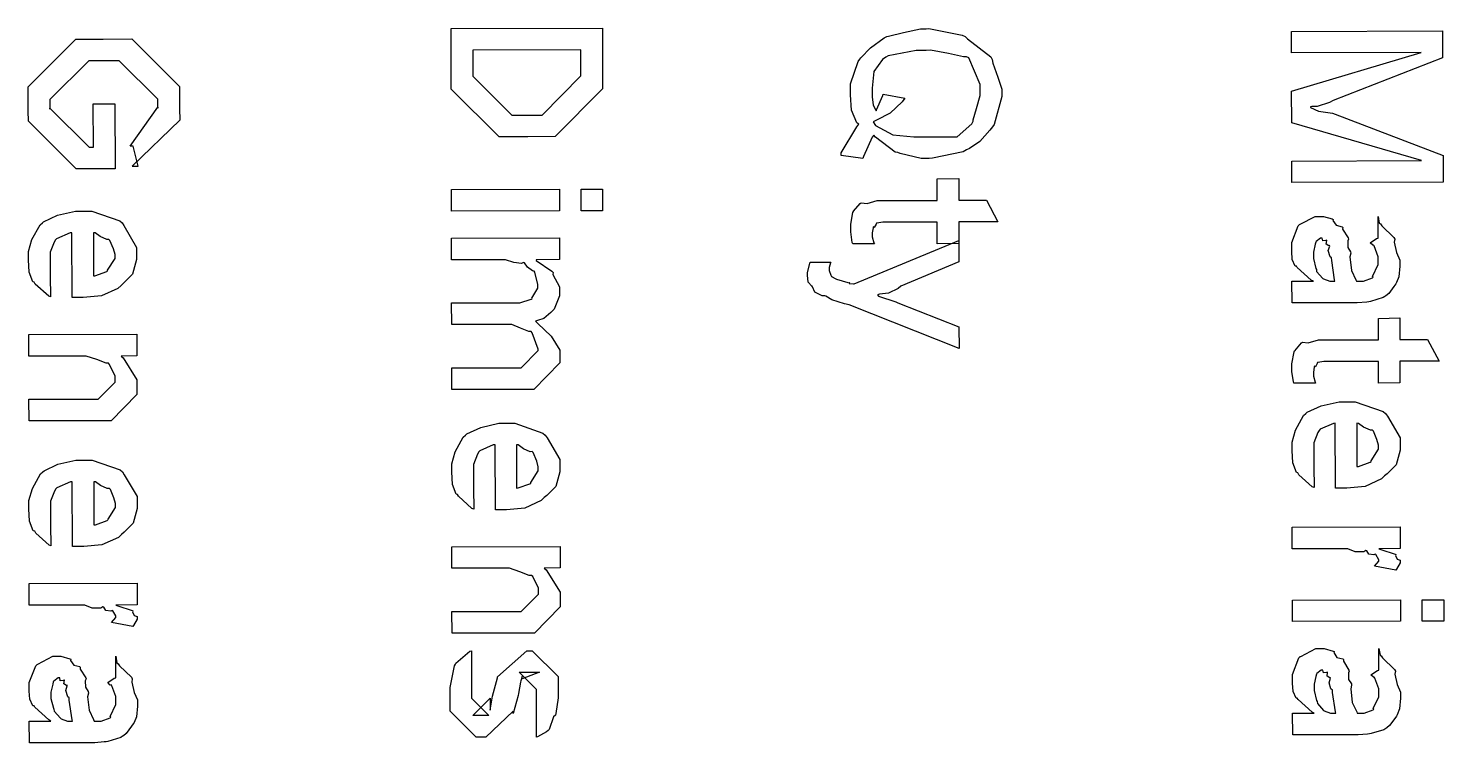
# Model space of a CAD drawing. Extents: x 0.2 to 11.6, y 0.3 to 16.2.
# Drawn here: x 6.455 to 7.364, y 3.777 to 4.236 of the extents above; entities that cross this region are included whole.
import ezdxf

# ---------------------------------------------------------------- set-up
doc = ezdxf.new("R2010")
doc.units = 0
doc.header["$MEASUREMENT"] = 0

msp = doc.modelspace()

# ---------------------------------------------------------------- linework, layer by layer
at = {"color": 0}
for p, q in [((6.50304, 4.22928), (6.52149, 4.22949)), ((6.52149, 4.22949), (6.55208, 4.19889)), ((6.72656, 4.236), (6.82378, 4.23622)), ((6.72657, 4.20562), (6.72656, 4.236)), ((6.72656, 4.236), (6.72656, 4.236)), ((6.82378, 4.23622), (6.82378, 4.20736)), ((6.99599, 4.22368), (7.00478, 4.23008)), ((7.00478, 4.23008), (7.00662, 4.23096)), ((7.00662, 4.23096), (7.00765, 4.23107)), ((7.00765, 4.23107), (7.01719, 4.23361)), ((7.01719, 4.23361), (7.0281, 4.23594)), ((7.0281, 4.23594), (7.03179, 4.23594)), ((7.03179, 4.23594), (7.03353, 4.236)), ((7.03353, 4.236), (7.05507, 4.23182)), ((7.05507, 4.23182), (7.05697, 4.23096)), ((7.05697, 4.23096), (7.05849, 4.22939)), ((7.26654, 4.23426), (7.36376, 4.23449)), ((7.26654, 4.22038), (7.26654, 4.23426)), ((7.26654, 4.23426), (7.26654, 4.23426)), ((7.36376, 4.23449), (7.36376, 4.21733)), ((6.45486, 4.19868), (6.48546, 4.22928)), ((6.48546, 4.22928), (6.50304, 4.22928)), ((6.80989, 4.22233), (6.74044, 4.22211)), ((6.74044, 4.22211), (6.74046, 4.20628)), ((6.74044, 4.22211), (6.74044, 4.22211)), ((6.80989, 4.20671), (6.80989, 4.22233)), ((6.98981, 4.21729), (6.99599, 4.22368)), ((7.02533, 4.22206), (7.00749, 4.21847)), ((7.03179, 4.22206), (7.02533, 4.22206)), ((7.03467, 4.22211), (7.03179, 4.22206)), ((7.04628, 4.21994), (7.03467, 4.22211)), ((7.05849, 4.22939), (7.07335, 4.21783)), ((7.26654, 4.19586), (7.34987, 4.2206)), ((7.34987, 4.2206), (7.26654, 4.22038)), ((6.49371, 4.21539), (6.46875, 4.19043)), ((6.50347, 4.21539), (6.49371, 4.21539)), ((6.51324, 4.21539), (6.50347, 4.21539)), ((6.53819, 4.19065), (6.51324, 4.21539)), ((6.98318, 4.20063), (6.98822, 4.2149)), ((6.98822, 4.2149), (6.98926, 4.21642)), ((6.98926, 4.21642), (6.98981, 4.21729)), ((7.00375, 4.21619), (6.99815, 4.2085)), ((7.00597, 4.21772), (7.00375, 4.21619)), ((7.00749, 4.21847), (7.00597, 4.21772)), ((7.05593, 4.21789), (7.04628, 4.21994)), ((7.05783, 4.21793), (7.05593, 4.21789)), ((7.05925, 4.21718), (7.05783, 4.21793)), ((7.06651, 4.20019), (7.05925, 4.21718)), ((7.07335, 4.21783), (7.07433, 4.21619)), ((7.07433, 4.21619), (7.07465, 4.21392)), ((7.07465, 4.21392), (7.07785, 4.20492)), ((7.36376, 4.21733), (7.29346, 4.18978)), ((6.72657, 4.19715), (6.72657, 4.20562)), ((6.74046, 4.20628), (6.74046, 4.2054)), ((6.74046, 4.2054), (6.76563, 4.18044)), ((6.78515, 4.18044), (6.80989, 4.20562)), ((6.80989, 4.20562), (6.80989, 4.20671)), ((6.82378, 4.20736), (6.82379, 4.19738)), ((6.99815, 4.2085), (6.99707, 4.19769)), ((7.07785, 4.20492), (7.0804, 4.1971)), ((6.45486, 4.18326), (6.45486, 4.19868)), ((6.55208, 4.19889), (6.55208, 4.18457)), ((6.75738, 4.16656), (6.72657, 4.19715)), ((6.82379, 4.19738), (6.7934, 4.16678)), ((6.98318, 4.19536), (6.98318, 4.20063)), ((6.98318, 4.19353), (6.98318, 4.19536)), ((6.98394, 4.18354), (6.98318, 4.19353)), ((6.99707, 4.19769), (6.99707, 4.19407)), ((6.99707, 4.19407), (6.99707, 4.19228)), ((7.00396, 4.19293), (7.00424, 4.19385)), ((7.00424, 4.19385), (7.01812, 4.19125)), ((7.06651, 4.19428), (7.06651, 4.20019)), ((7.06651, 4.19299), (7.06651, 4.19428)), ((7.0804, 4.1971), (7.0804, 4.1945)), ((7.0804, 4.1945), (7.0804, 4.19249)), ((7.26676, 4.17546), (7.26654, 4.19586)), ((6.46875, 4.19043), (6.46875, 4.18435)), ((6.46875, 4.18435), (6.46875, 4.18479)), ((6.46875, 4.18479), (6.49392, 4.15983)), ((6.49653, 4.18761), (6.51042, 4.18761)), ((6.49675, 4.15983), (6.49653, 4.18761)), ((6.49653, 4.18761), (6.49653, 4.18761)), ((6.51042, 4.18761), (6.51064, 4.14594)), ((6.5204, 4.16049), (6.53819, 4.18544)), ((6.53819, 4.18479), (6.53819, 4.19065)), ((6.53819, 4.18544), (6.53819, 4.18479)), ((6.55208, 4.18457), (6.55231, 4.17719)), ((6.99707, 4.19228), (6.99772, 4.18685)), ((6.99772, 4.18685), (6.99924, 4.18408)), ((6.99924, 4.18408), (6.99968, 4.18321)), ((6.99994, 4.18381), (7.00396, 4.19293)), ((7.01639, 4.18886), (7.00874, 4.18158)), ((7.01812, 4.19125), (7.01639, 4.18886)), ((7.01812, 4.19125), (7.01812, 4.19125)), ((7.06196, 4.17731), (7.06429, 4.18463)), ((7.06429, 4.18463), (7.06651, 4.19299)), ((7.0804, 4.19249), (7.07551, 4.17443)), ((7.27892, 4.18565), (7.27881, 4.18522)), ((7.27881, 4.18522), (7.28401, 4.18294)), ((7.27968, 4.18587), (7.27892, 4.18565)), ((7.28315, 4.18599), (7.27968, 4.18587)), ((7.29101, 4.18858), (7.28315, 4.18599)), ((7.29346, 4.18978), (7.29101, 4.18858)), ((6.45508, 4.17654), (6.45486, 4.18326)), ((6.48568, 4.14594), (6.45508, 4.17654)), ((6.55231, 4.17719), (6.52169, 4.14768)), ((6.76563, 4.18044), (6.77604, 4.18044)), ((6.77604, 4.18044), (6.78515, 4.18044)), ((6.98725, 4.17546), (6.98394, 4.18354)), ((6.98861, 4.17453), (6.98725, 4.17546)), ((7, 4.17708), (6.99772, 4.17606)), ((6.99772, 4.17606), (6.99935, 4.17367)), ((6.99968, 4.18321), (6.99994, 4.18381)), ((7.00874, 4.18158), (7, 4.17708)), ((7.06114, 4.17486), (7.06196, 4.17649)), ((7.06196, 4.17649), (7.06196, 4.17731)), ((7.3501, 4.15115), (7.26676, 4.17546)), ((7.28401, 4.18294), (7.29303, 4.18164)), ((7.29303, 4.18164), (7.29476, 4.1811)), ((7.29476, 4.1811), (7.36399, 4.1544)), ((6.77582, 4.16656), (6.75738, 4.16656)), ((6.7934, 4.16678), (6.77582, 4.16656)), ((6.97721, 4.15608), (6.98731, 4.1729)), ((6.98731, 4.1729), (6.98861, 4.17453)), ((6.99724, 4.16618), (6.99154, 4.15381)), ((6.99815, 4.16758), (6.99724, 4.16618)), ((6.99924, 4.16635), (6.99815, 4.16758)), ((6.99815, 4.16758), (6.99815, 4.16758)), ((7.01183, 4.15663), (6.99924, 4.16635)), ((6.99935, 4.17367), (7.01036, 4.16769)), ((7.01036, 4.16769), (7.02382, 4.1665)), ((7.02382, 4.1665), (7.02832, 4.1665)), ((7.02832, 4.1665), (7.03336, 4.1665)), ((7.03336, 4.1665), (7.04471, 4.1665)), ((7.04471, 4.1665), (7.0485, 4.1665)), ((7.0485, 4.1665), (7.05186, 4.1665)), ((7.05186, 4.1665), (7.06114, 4.17486)), ((7.07286, 4.17068), (7.0664, 4.16347)), ((7.07454, 4.17279), (7.07286, 4.17068)), ((7.07551, 4.17443), (7.07454, 4.17279)), ((6.49392, 4.15983), (6.49675, 4.15983)), ((6.52214, 4.16049), (6.5204, 4.16049)), ((6.52539, 4.14768), (6.52214, 4.16049)), ((7.05561, 4.15674), (7.03597, 4.15267)), ((7.05783, 4.15804), (7.05561, 4.15674)), ((7.05963, 4.1589), (7.05783, 4.15804)), ((7.0664, 4.16347), (7.05963, 4.1589)), ((6.52169, 4.14768), (6.52539, 4.14768)), ((6.97732, 4.15457), (6.97721, 4.15608)), ((6.99121, 4.15261), (6.97732, 4.15457)), ((6.99154, 4.15381), (6.99121, 4.15261)), ((7.01357, 4.15631), (7.01183, 4.15663)), ((7.01508, 4.15571), (7.01357, 4.15631)), ((7.02869, 4.15261), (7.01508, 4.15571)), ((7.03375, 4.15261), (7.02869, 4.15261)), ((7.03597, 4.15267), (7.03375, 4.15261)), ((7.26676, 4.15093), (7.3501, 4.15115)), ((7.26676, 4.13704), (7.26676, 4.15093)), ((7.36399, 4.1544), (7.36399, 4.13726)), ((6.51064, 4.14594), (6.48568, 4.14594)), ((7.0389, 4.13938), (7.05279, 4.1396)), ((7.0389, 4.12549), (7.0389, 4.13938)), ((7.05279, 4.1396), (7.05279, 4.12571)), ((6.72672, 4.13254), (6.79617, 4.13275)), ((6.72672, 4.11865), (6.72672, 4.13254)), ((6.72672, 4.13254), (6.72672, 4.13254)), ((6.79617, 4.13275), (6.79617, 4.11887)), ((6.81006, 4.13276), (6.82394, 4.13276)), ((6.81006, 4.11887), (6.81006, 4.13276)), ((6.81006, 4.13276), (6.81006, 4.13276)), ((6.82394, 4.13276), (6.82394, 4.11887)), ((7.36399, 4.13726), (7.26676, 4.13704)), ((6.98524, 4.1186), (6.98953, 4.12369)), ((6.98953, 4.12369), (6.99007, 4.12397)), ((6.99007, 4.12397), (6.99007, 4.12397)), ((6.99007, 4.12397), (6.99387, 4.12358)), ((6.99387, 4.12358), (7.00043, 4.12549)), ((7.00043, 4.12549), (7.00265, 4.12549)), ((7.00265, 4.12549), (7.0389, 4.12549)), ((7.05279, 4.12571), (7.07058, 4.12571)), ((7.07058, 4.12571), (7.07796, 4.11182)), ((6.46392, 4.11117), (6.46468, 4.11193)), ((6.46468, 4.11193), (6.47364, 4.1161)), ((6.47364, 4.1161), (6.48519, 4.11876)), ((6.48519, 4.11876), (6.4891, 4.11876)), ((6.4891, 4.11876), (6.49561, 4.11876)), ((6.49561, 4.11876), (6.51361, 4.11247)), ((6.51361, 4.11247), (6.51514, 4.11117)), ((6.79617, 4.11887), (6.72672, 4.11865)), ((6.82394, 4.11887), (6.81006, 4.11887)), ((6.98335, 4.11025), (6.98475, 4.11789)), ((6.98475, 4.11789), (6.98508, 4.11854)), ((6.98508, 4.11854), (6.98524, 4.1186)), ((7.0039, 4.1116), (7.00006, 4.11106)), ((7.00526, 4.1116), (7.0039, 4.1116)), ((7.0389, 4.1116), (7.00526, 4.1116)), ((7.0389, 4.09771), (7.0389, 4.1116)), ((7.07796, 4.11182), (7.05279, 4.11182)), ((7.05279, 4.11182), (7.05279, 4.09793)), ((7.27219, 4.11025), (7.28179, 4.11529)), ((7.28179, 4.11529), (7.28499, 4.11529)), ((7.28499, 4.11529), (7.28711, 4.11529)), ((7.28711, 4.11529), (7.29281, 4.11367)), ((7.29281, 4.11367), (7.29346, 4.11333)), ((7.29346, 4.11333), (7.29324, 4.11263)), ((7.29324, 4.11263), (7.29531, 4.1096)), ((7.32232, 4.11529), (7.32226, 4.11529)), ((7.32226, 4.11529), (7.32303, 4.111)), ((7.32232, 4.1014), (7.32232, 4.11529)), ((6.45719, 4.10042), (6.4624, 4.10986)), ((6.4624, 4.10986), (6.46392, 4.11117)), ((6.48167, 4.10482), (6.47299, 4.10101)), ((6.48281, 4.10487), (6.48167, 4.10482)), ((6.48301, 4.06321), (6.48281, 4.10487)), ((6.49669, 4.10487), (6.49669, 4.0771)), ((6.49772, 4.10482), (6.49669, 4.10487)), ((6.49669, 4.10487), (6.49669, 4.10487)), ((6.50103, 4.10243), (6.49772, 4.10482)), ((6.50532, 4.10043), (6.50103, 4.10243)), ((6.51514, 4.11117), (6.51628, 4.10938)), ((6.51628, 4.10938), (6.52447, 4.09543)), ((6.98335, 4.10747), (6.98335, 4.11025)), ((6.98335, 4.10531), (6.98335, 4.10747)), ((6.98432, 4.09864), (6.98335, 4.10531)), ((6.99772, 4.1079), (6.99724, 4.10482)), ((6.99724, 4.10482), (6.99724, 4.10379)), ((6.99724, 4.10379), (6.99724, 4.10226)), ((6.99724, 4.10226), (6.99832, 4.09836)), ((6.99789, 4.10856), (6.99772, 4.1079)), ((6.99843, 4.10829), (6.99789, 4.10856)), ((6.99789, 4.10856), (6.99789, 4.10856)), ((6.99962, 4.11029), (6.99843, 4.10829)), ((6.99983, 4.11094), (6.99962, 4.11029)), ((7.00006, 4.11106), (6.99983, 4.11094)), ((7.26676, 4.09853), (7.27089, 4.10921)), ((7.27089, 4.10921), (7.27175, 4.11008)), ((7.27175, 4.11008), (7.27219, 4.11025)), ((7.29531, 4.1096), (7.29915, 4.10867)), ((7.29915, 4.10867), (7.29953, 4.10813)), ((7.29953, 4.10813), (7.29947, 4.10704)), ((7.29947, 4.10704), (7.303, 4.10146)), ((7.32303, 4.111), (7.32383, 4.11051)), ((7.32383, 4.11051), (7.32471, 4.10921)), ((7.32471, 4.10921), (7.33242, 4.10183)), ((6.45503, 4.09272), (6.45719, 4.10042)), ((6.47151, 4.09885), (6.46892, 4.09233)), ((6.47239, 4.10032), (6.47151, 4.09885)), ((6.47299, 4.10101), (6.47239, 4.10032)), ((6.50667, 4.10053), (6.50532, 4.10043)), ((6.50732, 4.09988), (6.50667, 4.10053)), ((6.5096, 4.09446), (6.50732, 4.09988)), ((6.51058, 4.09076), (6.5096, 4.09446)), ((6.52447, 4.09543), (6.52447, 4.09076)), ((6.72678, 4.1014), (6.79622, 4.10161)), ((6.72678, 4.08751), (6.72678, 4.1014)), ((6.72678, 4.1014), (6.72678, 4.1014)), ((6.79622, 4.10161), (6.79622, 4.08772)), ((6.98465, 4.09771), (6.98432, 4.09864)), ((6.99854, 4.09771), (6.98465, 4.09771)), ((6.98557, 4.07194), (7.05285, 4.09993)), ((6.99832, 4.09836), (6.99854, 4.09771)), ((6.99854, 4.09771), (6.99854, 4.09771)), ((7.05279, 4.09793), (7.0389, 4.09771)), ((7.05285, 4.09993), (7.05285, 4.08604)), ((7.26676, 4.09467), (7.26676, 4.09853)), ((7.26676, 4.09293), (7.26676, 4.09467)), ((7.28179, 4.09739), (7.28065, 4.09229)), ((7.28217, 4.09879), (7.28179, 4.09739)), ((7.28244, 4.09924), (7.28217, 4.09879)), ((7.28526, 4.1014), (7.28244, 4.09924)), ((7.28629, 4.1014), (7.28526, 4.1014)), ((7.28635, 4.1014), (7.28629, 4.1014)), ((7.28668, 4.09956), (7.28635, 4.1014)), ((7.28868, 4.09978), (7.28668, 4.09956)), ((7.28911, 4.1001), (7.28868, 4.09978)), ((7.28896, 4.0975), (7.28933, 4.09988)), ((7.29069, 4.09651), (7.28896, 4.0975)), ((7.28933, 4.09988), (7.28911, 4.1001)), ((7.29025, 4.09332), (7.29118, 4.09625)), ((7.29144, 4.08931), (7.29025, 4.09332)), ((7.29107, 4.09663), (7.29069, 4.09651)), ((7.29118, 4.09625), (7.29107, 4.09663)), ((7.30322, 4.10075), (7.30274, 4.09956)), ((7.30274, 4.09956), (7.30279, 4.09532)), ((7.30279, 4.09532), (7.30458, 4.09261)), ((7.303, 4.10146), (7.30322, 4.10075)), ((7.31711, 4.09836), (7.32129, 4.10118)), ((7.31879, 4.09679), (7.31711, 4.09836)), ((7.31928, 4.09685), (7.31879, 4.09679)), ((7.31976, 4.09631), (7.31928, 4.09685)), ((7.32232, 4.08936), (7.31976, 4.09631)), ((7.32129, 4.10118), (7.32232, 4.1014)), ((7.33242, 4.10183), (7.33296, 4.10075)), ((7.33296, 4.10075), (7.33262, 4.09869)), ((7.33262, 4.09869), (7.33404, 4.09207)), ((6.45503, 4.09011), (6.45503, 4.09272)), ((6.45503, 4.08746), (6.45503, 4.09011)), ((6.45546, 4.07943), (6.45503, 4.08746)), ((6.46892, 4.09233), (6.46892, 4.09011)), ((6.46892, 4.09011), (6.46892, 4.08817)), ((6.46892, 4.08817), (6.46892, 4.08376)), ((6.50581, 4.08074), (6.51058, 4.08826)), ((6.51058, 4.08826), (6.51058, 4.09076)), ((6.51058, 4.09076), (6.51058, 4.09076)), ((6.52447, 4.08762), (6.52192, 4.07818)), ((6.52447, 4.09076), (6.52447, 4.08762)), ((6.75976, 4.08751), (6.72678, 4.08751)), ((6.7615, 4.08751), (6.75976, 4.08751)), ((6.76682, 4.08561), (6.7615, 4.08751)), ((6.77186, 4.08507), (6.76682, 4.08561)), ((6.773, 4.08578), (6.77186, 4.08507)), ((6.77376, 4.0855), (6.773, 4.08578)), ((6.77556, 4.08274), (6.77376, 4.0855)), ((6.79622, 4.08772), (6.78125, 4.08751)), ((6.78125, 4.08751), (6.78131, 4.08697)), ((6.78131, 4.08697), (6.79139, 4.08014)), ((6.95562, 4.0791), (6.95703, 4.08524)), ((6.95703, 4.08524), (6.95736, 4.08583)), ((6.95736, 4.08583), (6.9706, 4.08583)), ((6.95736, 4.08583), (6.95736, 4.08583)), ((6.97032, 4.08544), (6.96951, 4.08251)), ((6.9706, 4.08583), (6.97032, 4.08544)), ((7.05285, 4.08604), (7.01551, 4.07042)), ((7.26714, 4.08762), (7.26676, 4.09293)), ((7.26904, 4.08344), (7.26714, 4.08762)), ((7.28065, 4.09229), (7.28065, 4.09056)), ((7.28065, 4.09056), (7.28065, 4.08822)), ((7.28065, 4.08822), (7.28228, 4.08192)), ((7.29238, 4.0886), (7.29144, 4.08931)), ((7.29249, 4.08697), (7.29238, 4.0886)), ((7.29432, 4.07449), (7.29249, 4.08697)), ((7.30474, 4.09164), (7.30414, 4.08931)), ((7.30414, 4.08931), (7.30512, 4.08057)), ((7.30458, 4.09261), (7.30474, 4.09164)), ((7.31868, 4.07667), (7.32232, 4.08431)), ((7.32232, 4.08686), (7.32232, 4.08936)), ((7.32232, 4.08431), (7.32232, 4.08686)), ((7.33404, 4.09207), (7.33621, 4.08718)), ((7.33621, 4.08718), (7.33621, 4.08556)), ((7.33621, 4.08556), (7.33621, 4.08328)), ((6.45779, 4.07329), (6.45546, 4.07943)), ((6.46892, 4.08376), (6.46892, 4.08231)), ((6.46892, 4.08231), (6.46892, 4.081)), ((6.46892, 4.081), (6.46892, 4.07807)), ((6.46892, 4.07807), (6.46892, 4.0771)), ((6.46892, 4.0771), (6.46913, 4.06364)), ((6.46892, 4.0771), (6.46892, 4.0771)), ((6.49669, 4.0771), (6.49767, 4.07721)), ((6.49767, 4.07721), (6.50526, 4.07992)), ((6.50526, 4.07992), (6.50581, 4.08035)), ((6.50581, 4.08035), (6.50581, 4.08074)), ((6.52192, 4.07818), (6.51611, 4.07232)), ((6.77881, 4.08024), (6.77556, 4.08274)), ((6.77994, 4.08014), (6.77881, 4.08024)), ((6.78033, 4.07949), (6.77994, 4.08014)), ((6.78233, 4.07146), (6.78033, 4.07949)), ((6.79139, 4.08014), (6.7921, 4.07926)), ((6.7921, 4.07926), (6.79194, 4.07796)), ((6.79194, 4.07796), (6.79622, 4.06999)), ((6.95562, 4.07758), (6.95562, 4.0791)), ((6.95562, 4.0791), (6.95562, 4.0791)), ((6.95594, 4.07297), (6.95562, 4.07758)), ((6.96951, 4.08251), (6.96951, 4.08149)), ((6.96951, 4.08149), (6.96951, 4.08046)), ((6.96951, 4.08046), (6.9706, 4.07764)), ((6.9706, 4.07764), (6.97081, 4.07736)), ((6.97081, 4.07736), (6.97092, 4.07667)), ((6.97092, 4.07667), (6.9739, 4.07514)), ((6.9739, 4.07514), (6.97428, 4.07497)), ((6.97428, 4.07497), (6.97428, 4.07497)), ((6.97428, 4.07497), (6.98161, 4.07292)), ((7.26981, 4.08339), (7.26904, 4.08344)), ((7.27035, 4.08251), (7.26981, 4.08339)), ((7.27935, 4.07439), (7.27035, 4.08251)), ((7.28228, 4.08192), (7.28261, 4.08122)), ((7.28261, 4.08122), (7.28276, 4.07992)), ((7.28276, 4.07992), (7.28672, 4.07547)), ((7.28672, 4.07547), (7.28717, 4.07514)), ((7.28717, 4.07514), (7.28717, 4.07514)), ((7.28717, 4.07514), (7.29124, 4.07362)), ((7.30512, 4.08057), (7.30806, 4.0746)), ((7.31287, 4.07362), (7.31862, 4.07579)), ((7.31862, 4.07579), (7.31907, 4.07622)), ((7.31907, 4.07622), (7.31868, 4.07667)), ((7.33556, 4.07644), (7.33404, 4.07275)), ((7.33621, 4.08328), (7.33556, 4.07644)), ((6.45871, 4.07297), (6.45779, 4.07329)), ((6.45936, 4.07183), (6.45871, 4.07297)), ((6.46799, 4.06401), (6.45936, 4.07183)), ((6.51247, 4.06907), (6.5019, 4.06418)), ((6.51449, 4.07101), (6.51247, 4.06907)), ((6.51611, 4.07232), (6.51449, 4.07101)), ((6.77838, 4.06278), (6.78233, 4.06928)), ((6.78233, 4.06928), (6.78233, 4.07146)), ((6.78233, 4.07146), (6.78233, 4.07146)), ((6.79622, 4.06999), (6.79622, 4.06733)), ((6.79622, 4.06733), (6.79622, 4.06424)), ((6.95828, 4.07053), (6.95594, 4.07297)), ((6.95844, 4.07064), (6.95828, 4.07053)), ((6.95888, 4.0701), (6.95844, 4.07064)), ((6.96039, 4.06657), (6.95888, 4.0701)), ((6.96511, 4.06435), (6.96039, 4.06657)), ((6.98161, 4.07292), (6.98275, 4.0726)), ((6.98264, 4.0726), (6.98232, 4.07226)), ((6.98232, 4.07226), (6.98525, 4.07206)), ((6.98275, 4.0726), (6.98264, 4.0726)), ((6.98525, 4.07206), (6.98557, 4.07194)), ((7.0076, 4.06603), (7.00185, 4.06543)), ((7.01394, 4.0689), (7.0076, 4.06603)), ((7.01551, 4.07042), (7.01394, 4.0689)), ((7.26699, 4.05974), (7.26676, 4.07362)), ((7.26676, 4.07362), (7.27024, 4.07362)), ((7.27024, 4.07362), (7.27806, 4.07362)), ((7.27806, 4.07362), (7.28065, 4.07362)), ((7.28065, 4.07362), (7.27935, 4.07439)), ((7.28065, 4.07362), (7.28065, 4.07362)), ((7.29124, 4.07362), (7.29258, 4.07362)), ((7.29258, 4.07362), (7.29454, 4.07362)), ((7.29454, 4.07362), (7.29432, 4.07449)), ((7.29454, 4.07362), (7.29454, 4.07362)), ((7.30806, 4.0746), (7.30843, 4.07362)), ((7.30843, 4.07362), (7.30903, 4.07362)), ((7.30903, 4.07362), (7.31033, 4.07362)), ((7.31033, 4.07362), (7.31082, 4.07362)), ((7.31082, 4.07362), (7.31287, 4.07362)), ((7.33247, 4.07036), (7.3291, 4.06569)), ((7.33361, 4.07189), (7.33247, 4.07036)), ((7.33404, 4.07275), (7.33361, 4.07189)), ((6.46913, 4.06364), (6.46799, 4.06401)), ((6.48361, 4.06321), (6.48301, 4.06321)), ((6.48546, 4.06321), (6.48361, 4.06321)), ((6.48628, 4.06321), (6.48546, 4.06321)), ((6.49018, 4.06321), (6.48628, 4.06321)), ((6.5019, 4.06418), (6.49018, 4.06321)), ((6.727, 4.04585), (6.72678, 4.05974)), ((6.72678, 4.05974), (6.76801, 4.05974)), ((6.76801, 4.05974), (6.77067, 4.05974)), ((6.77067, 4.05974), (6.77806, 4.06212)), ((6.77806, 4.06212), (6.77864, 4.06256)), ((6.77864, 4.06256), (6.77838, 4.06278)), ((6.79622, 4.06424), (6.79275, 4.05578)), ((6.96669, 4.06435), (6.96511, 4.06435)), ((6.96739, 4.06401), (6.96669, 4.06435)), ((6.97114, 4.06179), (6.96739, 4.06401)), ((6.97943, 4.05908), (6.97114, 4.06179)), ((6.98232, 4.05849), (6.97943, 4.05908)), ((7.05306, 4.03049), (6.98232, 4.05849)), ((7.00185, 4.06543), (7.00054, 4.065)), ((7.00054, 4.065), (7.00114, 4.06413)), ((7.00114, 4.06413), (7.01226, 4.06033)), ((7.01226, 4.06033), (7.01357, 4.05979)), ((7.01357, 4.05979), (7.05285, 4.04438)), ((7.2691, 4.05974), (7.26699, 4.05974)), ((7.27544, 4.05974), (7.2691, 4.05974)), ((7.27826, 4.05974), (7.27544, 4.05974)), ((7.28151, 4.05974), (7.27826, 4.05974)), ((7.29144, 4.05974), (7.28151, 4.05974)), ((7.29585, 4.05974), (7.29144, 4.05974)), ((7.30692, 4.05974), (7.29585, 4.05974)), ((7.30892, 4.05974), (7.30692, 4.05974)), ((7.31494, 4.06022), (7.30892, 4.05974)), ((7.31624, 4.06039), (7.31494, 4.06022)), ((7.31728, 4.06054), (7.31624, 4.06039)), ((7.32557, 4.0631), (7.31728, 4.06054)), ((7.32667, 4.06386), (7.32557, 4.0631)), ((7.32731, 4.06424), (7.32667, 4.06386)), ((7.3291, 4.06569), (7.32731, 4.06424)), ((6.78201, 4.04833), (6.78082, 4.04801)), ((6.78082, 4.04801), (6.78239, 4.0465)), ((6.78608, 4.04964), (6.78201, 4.04833)), ((6.79075, 4.0535), (6.78608, 4.04964)), ((6.7921, 4.05496), (6.79075, 4.0535)), ((6.79275, 4.05578), (6.7921, 4.05496)), ((7.32243, 4.04981), (7.33632, 4.05003)), ((7.32243, 4.03592), (7.32243, 4.04981)), ((7.33632, 4.05003), (7.33632, 4.03614)), ((6.45518, 4.03944), (6.52463, 4.03965)), ((6.45518, 4.02556), (6.45518, 4.03944)), ((6.45518, 4.03944), (6.45518, 4.03944)), ((6.52463, 4.03965), (6.52463, 4.02576)), ((6.76389, 4.04585), (6.727, 4.04585)), ((6.76568, 4.04585), (6.76389, 4.04585)), ((6.77111, 4.04357), (6.76568, 4.04585)), ((6.77647, 4.04129), (6.77111, 4.04357)), ((6.778, 4.04129), (6.77647, 4.04129)), ((6.77875, 4.04053), (6.778, 4.04129)), ((6.7825, 4.03), (6.77875, 4.04053)), ((6.78239, 4.0465), (6.79096, 4.03825)), ((7.05285, 4.04438), (7.05306, 4.03049)), ((6.78256, 4.02979), (6.7825, 4.03)), ((6.78256, 4.02914), (6.78256, 4.02979)), ((6.79096, 4.03825), (6.79644, 4.02929)), ((7.26878, 4.02903), (7.27306, 4.03413)), ((7.27306, 4.03413), (7.2736, 4.0344)), ((7.2736, 4.0344), (7.2736, 4.0344)), ((7.2736, 4.0344), (7.2774, 4.03401)), ((7.2774, 4.03401), (7.28396, 4.03592)), ((7.28396, 4.03592), (7.28619, 4.03592)), ((7.28619, 4.03592), (7.32243, 4.03592)), ((7.33632, 4.03614), (7.35411, 4.03614)), ((7.35411, 4.03614), (7.36149, 4.02225)), ((6.4899, 4.02556), (6.45518, 4.02556)), ((6.49214, 4.02556), (6.4899, 4.02556)), ((6.49886, 4.02328), (6.49214, 4.02556)), ((6.50489, 4.021), (6.49886, 4.02328)), ((6.5064, 4.021), (6.50489, 4.021)), ((6.50711, 4.02024), (6.5064, 4.021)), ((6.52463, 4.02576), (6.51443, 4.02556)), ((6.51443, 4.02556), (6.51579, 4.02447)), ((6.51579, 4.02447), (6.52463, 4.01031)), ((6.77149, 4.01807), (6.78256, 4.02914)), ((6.79644, 4.02111), (6.77974, 4.00418)), ((6.79644, 4.02929), (6.79644, 4.02632)), ((6.79644, 4.02632), (6.79644, 4.02111)), ((7.26688, 4.02067), (7.26828, 4.02832)), ((7.26688, 4.0179), (7.26688, 4.02067)), ((7.26828, 4.02832), (7.26861, 4.02897)), ((7.26861, 4.02897), (7.26878, 4.02903)), ((7.28315, 4.02072), (7.28196, 4.01872)), ((7.28336, 4.02138), (7.28315, 4.02072)), ((7.28358, 4.02149), (7.28336, 4.02138)), ((7.28743, 4.02203), (7.28358, 4.02149)), ((7.28879, 4.02203), (7.28743, 4.02203)), ((7.32243, 4.02203), (7.28879, 4.02203)), ((7.32243, 4.00814), (7.32243, 4.02203)), ((7.36149, 4.02225), (7.33632, 4.02225)), ((7.33632, 4.02225), (7.33632, 4.00836)), ((6.51074, 4.01269), (6.50711, 4.02024)), ((6.51074, 4.00993), (6.51074, 4.01269)), ((6.727, 4.00418), (6.727, 4.01807)), ((6.727, 4.01807), (6.76693, 4.01807)), ((6.76693, 4.01807), (6.77149, 4.01807)), ((7.26688, 4.01574), (7.26688, 4.0179)), ((7.26785, 4.00906), (7.26688, 4.01574)), ((7.28125, 4.01833), (7.28076, 4.01525)), ((7.28076, 4.01525), (7.28076, 4.01421)), ((7.28076, 4.01421), (7.28076, 4.01269)), ((7.28076, 4.01269), (7.28185, 4.00879)), ((7.28142, 4.01899), (7.28125, 4.01833)), ((7.28196, 4.01872), (7.28142, 4.01899)), ((7.28142, 4.01899), (7.28142, 4.01899)), ((6.49968, 3.99778), (6.51074, 4.00885)), ((6.51074, 4.00885), (6.51074, 4.00993)), ((6.52463, 4.01031), (6.52463, 4.00558)), ((6.52463, 4.00558), (6.52463, 4.00082)), ((6.77365, 4.00418), (6.727, 4.00418)), ((6.77974, 4.00418), (6.77365, 4.00418)), ((7.26818, 4.00814), (7.26785, 4.00906)), ((7.28207, 4.00814), (7.26818, 4.00814)), ((7.28185, 4.00879), (7.28207, 4.00814)), ((7.28207, 4.00814), (7.28207, 4.00814)), ((7.33632, 4.00836), (7.32243, 4.00814)), ((6.4554, 3.98389), (6.45518, 3.99778)), ((6.45518, 3.99778), (6.49382, 3.99778)), ((6.49382, 3.99778), (6.49968, 3.99778)), ((6.52463, 4.00082), (6.50814, 3.98389)), ((7.27664, 3.98942), (7.2856, 3.9936)), ((7.2856, 3.9936), (7.29715, 3.99625)), ((7.29715, 3.99625), (7.30106, 3.99625)), ((7.30106, 3.99625), (7.30757, 3.99625)), ((7.30757, 3.99625), (7.32557, 3.98996)), ((6.49707, 3.98389), (6.4554, 3.98389)), ((6.50814, 3.98389), (6.49707, 3.98389)), ((7.26915, 3.97792), (7.27436, 3.98736)), ((7.27436, 3.98736), (7.27587, 3.98867)), ((7.27587, 3.98867), (7.27664, 3.98942)), ((7.32557, 3.98996), (7.3271, 3.98867)), ((7.3271, 3.98867), (7.32824, 3.98687)), ((7.32824, 3.98687), (7.33643, 3.97293)), ((6.73438, 3.97347), (6.73589, 3.97478)), ((6.73589, 3.97478), (6.73665, 3.97553)), ((6.73665, 3.97553), (6.74561, 3.97971)), ((6.74561, 3.97971), (6.75717, 3.98236)), ((6.75717, 3.98236), (6.76107, 3.98236)), ((6.76107, 3.98236), (6.76758, 3.98236)), ((6.76758, 3.98236), (6.78558, 3.97607)), ((6.78558, 3.97607), (6.78711, 3.97478)), ((6.78711, 3.97478), (6.78825, 3.97299)), ((7.26699, 3.97021), (7.26915, 3.97792)), ((7.28347, 3.97635), (7.28088, 3.96983)), ((7.28435, 3.97781), (7.28347, 3.97635)), ((7.28494, 3.97851), (7.28435, 3.97781)), ((7.29362, 3.98232), (7.28494, 3.97851)), ((7.29476, 3.98236), (7.29362, 3.98232)), ((7.29497, 3.94069), (7.29476, 3.98236)), ((7.30865, 3.98236), (7.30865, 3.95458)), ((7.30968, 3.98232), (7.30865, 3.98236)), ((7.30865, 3.98236), (7.30865, 3.98236)), ((7.31299, 3.97993), (7.30968, 3.98232)), ((7.31728, 3.97792), (7.31299, 3.97993)), ((7.31862, 3.97803), (7.31728, 3.97792)), ((7.31928, 3.97738), (7.31862, 3.97803)), ((7.32156, 3.97194), (7.31928, 3.97738)), ((6.72917, 3.96403), (6.73438, 3.97347)), ((6.75364, 3.96843), (6.74496, 3.96463)), ((6.75478, 3.96847), (6.75364, 3.96843)), ((6.75499, 3.92681), (6.75478, 3.96847)), ((6.76867, 3.96847), (6.76867, 3.94069)), ((6.76969, 3.96843), (6.76867, 3.96847)), ((6.76867, 3.96847), (6.76867, 3.96847)), ((6.773, 3.96604), (6.76969, 3.96843)), ((6.77729, 3.96403), (6.773, 3.96604)), ((6.78825, 3.97299), (6.79644, 3.95904)), ((7.26699, 3.96761), (7.26699, 3.97021)), ((7.26699, 3.96496), (7.26699, 3.96761)), ((7.28088, 3.96983), (7.28088, 3.96761)), ((7.28088, 3.96761), (7.28088, 3.96565)), ((7.31776, 3.95822), (7.32254, 3.96576)), ((7.32254, 3.96826), (7.32156, 3.97194)), ((7.32254, 3.96576), (7.32254, 3.96826)), ((7.32254, 3.96826), (7.32254, 3.96826)), ((7.33643, 3.97293), (7.33643, 3.96826)), ((7.33643, 3.96826), (7.33643, 3.96511)), ((6.4739, 3.95606), (6.48546, 3.95871)), ((6.48546, 3.95871), (6.48936, 3.95871)), ((6.48936, 3.95871), (6.49588, 3.95871)), ((6.49588, 3.95871), (6.51389, 3.95242)), ((6.727, 3.95632), (6.72917, 3.96403)), ((6.74349, 3.96246), (6.74089, 3.95594)), ((6.74436, 3.96392), (6.74349, 3.96246)), ((6.74496, 3.96463), (6.74436, 3.96392)), ((6.77864, 3.96414), (6.77729, 3.96403)), ((6.77929, 3.96349), (6.77864, 3.96414)), ((6.78157, 3.95806), (6.77929, 3.96349)), ((6.78256, 3.95437), (6.78157, 3.95806)), ((6.79644, 3.95904), (6.79644, 3.95437)), ((7.26742, 3.95692), (7.26699, 3.96496)), ((7.26975, 3.95079), (7.26742, 3.95692)), ((7.28088, 3.96565), (7.28088, 3.96126)), ((7.28088, 3.96126), (7.28088, 3.95979)), ((7.28088, 3.95979), (7.28088, 3.9585)), ((7.28088, 3.9585), (7.28088, 3.95557)), ((7.30963, 3.95469), (7.31722, 3.95742)), ((7.31722, 3.95742), (7.31776, 3.95785)), ((7.31776, 3.95785), (7.31776, 3.95822)), ((7.33643, 3.96511), (7.33388, 3.95568)), ((6.45746, 3.94038), (6.46267, 3.94982)), ((6.46267, 3.94982), (6.46419, 3.95111)), ((6.46419, 3.95111), (6.46496, 3.95188)), ((6.46496, 3.95188), (6.4739, 3.95606)), ((6.51389, 3.95242), (6.5154, 3.95111)), ((6.5154, 3.95111), (6.51654, 3.94933)), ((6.51654, 3.94933), (6.52474, 3.93539)), ((6.727, 3.95372), (6.727, 3.95632)), ((6.727, 3.95107), (6.727, 3.95372)), ((6.72743, 3.94303), (6.727, 3.95107)), ((6.74089, 3.95594), (6.74089, 3.95372)), ((6.74089, 3.95372), (6.74089, 3.95176)), ((6.74089, 3.95176), (6.74089, 3.94738)), ((6.77778, 3.94433), (6.78256, 3.95188)), ((6.78256, 3.95188), (6.78256, 3.95437)), ((6.78256, 3.95437), (6.78256, 3.95437)), ((6.79644, 3.95122), (6.79389, 3.94179)), ((6.79644, 3.95437), (6.79644, 3.95122)), ((7.27067, 3.95047), (7.26975, 3.95079)), ((7.27132, 3.94933), (7.27067, 3.95047)), ((7.27994, 3.94151), (7.27132, 3.94933)), ((7.28088, 3.95557), (7.28088, 3.95458)), ((7.28088, 3.95458), (7.28108, 3.94114)), ((7.28088, 3.95458), (7.28088, 3.95458)), ((7.30865, 3.95458), (7.30963, 3.95469)), ((7.32644, 3.94851), (7.32443, 3.94656)), ((7.32807, 3.94982), (7.32644, 3.94851)), ((7.33388, 3.95568), (7.32807, 3.94982)), ((6.45529, 3.93267), (6.45746, 3.94038)), ((6.47179, 3.93881), (6.46918, 3.93229)), ((6.47265, 3.94026), (6.47179, 3.93881)), ((6.47325, 3.94097), (6.47265, 3.94026)), ((6.48193, 3.94476), (6.47325, 3.94097)), ((6.48307, 3.94482), (6.48193, 3.94476)), ((6.48329, 3.90315), (6.48307, 3.94482)), ((6.49696, 3.94482), (6.49696, 3.91704)), ((6.49799, 3.94476), (6.49696, 3.94482)), ((6.49696, 3.94482), (6.49696, 3.94482)), ((6.50131, 3.94239), (6.49799, 3.94476)), ((6.50558, 3.94038), (6.50131, 3.94239)), ((6.50694, 3.94049), (6.50558, 3.94038)), ((6.5076, 3.93983), (6.50694, 3.94049)), ((6.50988, 3.9344), (6.5076, 3.93983)), ((6.72976, 3.9369), (6.72743, 3.94303)), ((6.74089, 3.94738), (6.74089, 3.9459)), ((6.74089, 3.9459), (6.74089, 3.94461)), ((6.74089, 3.94461), (6.74089, 3.94168)), ((6.74089, 3.94168), (6.74089, 3.94069)), ((6.74089, 3.94069), (6.7411, 3.92725)), ((6.74089, 3.94069), (6.74089, 3.94069)), ((6.76867, 3.94069), (6.76964, 3.94081)), ((6.76964, 3.94081), (6.77724, 3.94353)), ((6.77724, 3.94353), (6.77778, 3.94396)), ((6.77778, 3.94396), (6.77778, 3.94433)), ((6.79389, 3.94179), (6.78808, 3.93593)), ((7.28108, 3.94114), (7.27994, 3.94151)), ((7.29557, 3.94069), (7.29497, 3.94069)), ((7.29742, 3.94069), (7.29557, 3.94069)), ((7.29824, 3.94069), (7.29742, 3.94069)), ((7.30214, 3.94069), (7.29824, 3.94069)), ((7.31386, 3.94168), (7.30214, 3.94069)), ((7.32443, 3.94656), (7.31386, 3.94168)), ((6.45529, 3.93007), (6.45529, 3.93267)), ((6.45529, 3.92742), (6.45529, 3.93007)), ((6.46918, 3.93229), (6.46918, 3.93007)), ((6.46918, 3.93007), (6.46918, 3.92811)), ((6.51085, 3.93072), (6.50988, 3.9344)), ((6.51085, 3.92822), (6.51085, 3.93072)), ((6.51085, 3.93072), (6.51085, 3.93072)), ((6.52474, 3.93539), (6.52474, 3.93072)), ((6.52474, 3.93072), (6.52474, 3.92757)), ((6.73068, 3.93658), (6.72976, 3.9369)), ((6.73133, 3.93544), (6.73068, 3.93658)), ((6.73996, 3.92763), (6.73133, 3.93544)), ((6.78444, 3.93267), (6.77387, 3.92779)), ((6.78646, 3.93463), (6.78444, 3.93267)), ((6.78808, 3.93593), (6.78646, 3.93463)), ((6.45572, 3.91938), (6.45529, 3.92742)), ((6.46918, 3.92811), (6.46918, 3.92372)), ((6.46918, 3.92372), (6.46918, 3.92225)), ((6.46918, 3.92225), (6.46918, 3.92096)), ((6.46918, 3.92096), (6.46918, 3.91803)), ((6.50553, 3.91987), (6.50607, 3.92031)), ((6.50607, 3.92031), (6.50608, 3.92068)), ((6.50608, 3.92068), (6.51085, 3.92822)), ((6.52474, 3.92757), (6.52219, 3.91814)), ((6.7411, 3.92725), (6.73996, 3.92763)), ((6.75558, 3.92681), (6.75499, 3.92681)), ((6.75743, 3.92681), (6.75558, 3.92681)), ((6.75825, 3.92681), (6.75743, 3.92681)), ((6.76215, 3.92681), (6.75825, 3.92681)), ((6.77387, 3.92779), (6.76215, 3.92681)), ((6.45806, 3.91325), (6.45572, 3.91938)), ((6.45899, 3.91292), (6.45806, 3.91325)), ((6.45964, 3.91178), (6.45899, 3.91292)), ((6.46826, 3.90397), (6.45964, 3.91178)), ((6.46918, 3.91803), (6.46918, 3.91704)), ((6.46918, 3.91704), (6.4694, 3.9036)), ((6.46918, 3.91704), (6.46918, 3.91704)), ((6.49696, 3.91704), (6.49794, 3.91715)), ((6.49794, 3.91715), (6.50553, 3.91987)), ((6.51639, 3.91228), (6.51476, 3.91097)), ((6.52219, 3.91814), (6.51639, 3.91228)), ((7.26708, 3.91553), (7.33653, 3.91575)), ((7.26708, 3.90164), (7.26708, 3.91553)), ((7.26708, 3.91553), (7.26708, 3.91553)), ((7.33653, 3.91575), (7.33653, 3.90186)), ((6.4694, 3.9036), (6.46826, 3.90397)), ((6.48389, 3.90315), (6.48329, 3.90315)), ((6.48574, 3.90315), (6.48389, 3.90315)), ((6.48654, 3.90315), (6.48574, 3.90315)), ((6.49044, 3.90315), (6.48654, 3.90315)), ((6.50217, 3.90414), (6.49044, 3.90315)), ((6.51275, 3.90901), (6.50217, 3.90414)), ((6.51476, 3.91097), (6.51275, 3.90901)), ((6.72711, 3.90306), (6.79656, 3.90326)), ((6.72711, 3.88917), (6.72711, 3.90306)), ((6.72711, 3.90306), (6.72711, 3.90306)), ((6.79656, 3.90326), (6.79656, 3.88938)), ((7.30137, 3.90164), (7.26708, 3.90164)), ((7.3029, 3.90164), (7.30137, 3.90164)), ((7.30746, 3.89979), (7.3029, 3.90164)), ((7.31304, 3.89974), (7.30746, 3.89979)), ((7.3144, 3.90056), (7.31304, 3.89974)), ((7.31494, 3.90044), (7.3144, 3.90056)), ((7.31635, 3.89828), (7.31494, 3.90044)), ((7.31961, 3.89779), (7.31635, 3.89828)), ((7.32047, 3.89817), (7.31961, 3.89779)), ((7.32004, 3.89057), (7.32264, 3.89367)), ((7.32081, 3.89794), (7.32047, 3.89817)), ((7.32264, 3.89469), (7.32081, 3.89794)), ((7.33653, 3.90186), (7.32264, 3.90164)), ((7.32264, 3.90164), (7.32406, 3.90132)), ((7.32264, 3.89367), (7.32264, 3.89469)), ((7.32264, 3.89469), (7.32264, 3.89469)), ((7.32406, 3.90132), (7.33328, 3.89828)), ((7.33328, 3.89828), (7.33371, 3.89794)), ((7.33371, 3.89794), (7.33344, 3.8974)), ((7.33344, 3.8974), (7.33442, 3.89492)), ((7.33442, 3.89492), (7.33653, 3.89442)), ((7.33653, 3.89442), (7.33653, 3.89426)), ((7.33653, 3.89426), (7.33653, 3.89268)), ((6.76183, 3.88917), (6.72711, 3.88917)), ((6.76406, 3.88917), (6.76183, 3.88917)), ((6.77078, 3.88689), (6.76406, 3.88917)), ((6.77681, 3.8846), (6.77078, 3.88689)), ((6.77832, 3.8846), (6.77681, 3.8846)), ((6.77903, 3.88385), (6.77832, 3.8846)), ((6.78267, 3.87631), (6.77903, 3.88385)), ((6.79656, 3.88938), (6.78635, 3.88917)), ((6.78635, 3.88917), (6.78771, 3.88807)), ((6.78771, 3.88807), (6.79656, 3.87392)), ((7.33371, 3.88797), (7.32004, 3.89057)), ((7.32004, 3.89057), (7.32004, 3.89057)), ((7.33415, 3.88851), (7.33371, 3.88797)), ((7.33653, 3.89268), (7.33415, 3.88851)), ((6.45546, 3.87935), (6.5249, 3.87956)), ((6.45546, 3.86546), (6.45546, 3.87935)), ((6.45546, 3.87935), (6.45546, 3.87935)), ((6.5249, 3.87956), (6.5249, 3.86567)), ((6.78267, 3.87354), (6.78267, 3.87631)), ((6.5249, 3.86567), (6.51101, 3.86546)), ((6.7716, 3.86139), (6.78267, 3.87244)), ((6.78267, 3.87244), (6.78267, 3.87354)), ((6.79656, 3.87392), (6.79656, 3.86919)), ((6.79656, 3.86919), (6.79656, 3.86442)), ((7.26719, 3.86876), (7.33664, 3.86897)), ((7.26719, 3.85487), (7.26719, 3.86876)), ((7.26719, 3.86876), (7.26719, 3.86876)), ((7.33664, 3.86897), (7.33664, 3.85508)), ((7.35053, 3.86897), (7.36442, 3.86897)), ((7.35053, 3.85508), (7.35053, 3.86897)), ((7.35053, 3.86897), (7.35053, 3.86897)), ((7.36442, 3.86897), (7.36442, 3.85508)), ((6.48975, 3.86546), (6.45546, 3.86546)), ((6.49126, 3.86546), (6.48975, 3.86546)), ((6.49582, 3.86361), (6.49126, 3.86546)), ((6.50142, 3.86356), (6.49582, 3.86361)), ((6.50276, 3.86436), (6.50142, 3.86356)), ((6.50331, 3.86426), (6.50276, 3.86436)), ((6.50472, 3.86208), (6.50331, 3.86426)), ((6.50797, 3.8616), (6.50472, 3.86208)), ((6.50885, 3.86199), (6.50797, 3.8616)), ((6.5084, 3.85439), (6.51101, 3.85747)), ((6.50917, 3.86176), (6.50885, 3.86199)), ((6.51101, 3.85851), (6.50917, 3.86176)), ((6.51101, 3.86546), (6.51242, 3.86513)), ((6.51101, 3.85747), (6.51101, 3.85851)), ((6.51101, 3.85851), (6.51101, 3.85851)), ((6.51242, 3.86513), (6.52165, 3.86208)), ((6.52165, 3.86208), (6.52208, 3.86176)), ((6.52208, 3.86176), (6.52181, 3.86122)), ((6.52181, 3.86122), (6.52279, 3.85872)), ((6.52279, 3.85872), (6.5249, 3.85824)), ((6.5249, 3.85824), (6.5249, 3.85807)), ((6.5249, 3.85807), (6.5249, 3.8565)), ((6.72732, 3.8475), (6.72711, 3.86139)), ((6.72711, 3.86139), (6.76574, 3.86139)), ((6.76574, 3.86139), (6.7716, 3.86139)), ((6.79656, 3.86442), (6.78006, 3.8475)), ((6.52208, 3.85178), (6.5084, 3.85439)), ((6.5084, 3.85439), (6.5084, 3.85439)), ((6.52251, 3.85232), (6.52208, 3.85178)), ((6.5249, 3.8565), (6.52251, 3.85232)), ((6.76899, 3.8475), (6.72732, 3.8475)), ((6.78006, 3.8475), (6.76899, 3.8475)), ((7.33664, 3.85508), (7.26719, 3.85487)), ((7.36442, 3.85508), (7.35053, 3.85508)), ((6.46093, 3.82758), (6.47054, 3.83263)), ((6.47054, 3.83263), (6.47374, 3.83263)), ((6.47374, 3.83263), (6.47586, 3.83263)), ((6.47586, 3.83263), (6.48156, 3.831)), ((6.48156, 3.831), (6.48221, 3.83068)), ((6.48221, 3.83068), (6.48199, 3.82997)), ((6.48199, 3.82997), (6.48406, 3.82693)), ((6.51107, 3.83263), (6.51101, 3.83263)), ((6.51101, 3.83263), (6.51178, 3.82835)), ((6.51107, 3.81874), (6.51107, 3.83263)), ((6.7296, 3.82824), (6.73856, 3.83589)), ((6.73856, 3.83589), (6.73975, 3.83621)), ((6.73975, 3.83621), (6.73975, 3.82232)), ((6.73975, 3.83621), (6.73975, 3.83621)), ((6.75646, 3.8195), (6.77512, 3.83621)), ((6.77512, 3.83621), (6.7786, 3.83621)), ((6.7786, 3.83621), (6.79531, 3.81971)), ((7.26725, 3.82086), (7.27138, 3.83154)), ((7.27138, 3.83154), (7.27225, 3.83242)), ((7.27225, 3.83242), (7.27268, 3.83257)), ((7.27268, 3.83257), (7.28228, 3.83762)), ((7.28228, 3.83762), (7.28549, 3.83762)), ((7.28549, 3.83762), (7.2876, 3.83762)), ((7.2876, 3.83762), (7.29329, 3.83599)), ((7.29329, 3.83599), (7.29394, 3.83567)), ((7.29394, 3.83567), (7.29372, 3.83496)), ((7.29372, 3.83496), (7.29579, 3.83192)), ((7.29579, 3.83192), (7.29964, 3.831)), ((7.29964, 3.831), (7.30003, 3.83046)), ((7.30003, 3.83046), (7.29997, 3.82937)), ((7.29997, 3.82937), (7.3035, 3.82379)), ((7.32281, 3.83762), (7.32275, 3.83762)), ((7.32275, 3.83762), (7.32351, 3.83333)), ((7.32281, 3.82374), (7.32281, 3.83762)), ((7.32351, 3.83333), (7.32433, 3.83285)), ((7.32433, 3.83285), (7.32519, 3.83154)), ((7.32519, 3.83154), (7.3329, 3.82417)), ((6.45551, 3.81586), (6.45964, 3.82656)), ((6.45964, 3.82656), (6.4605, 3.82742)), ((6.4605, 3.82742), (6.46093, 3.82758)), ((6.48406, 3.82693), (6.4879, 3.82601)), ((6.4879, 3.82601), (6.48828, 3.82547)), ((6.48828, 3.82547), (6.48822, 3.82439)), ((6.48822, 3.82439), (6.49175, 3.81879)), ((6.51178, 3.82835), (6.51258, 3.82786)), ((6.51258, 3.82786), (6.51346, 3.82656)), ((6.51346, 3.82656), (6.52115, 3.81917)), ((6.72586, 3.81256), (6.72874, 3.82639)), ((6.72874, 3.82639), (6.72933, 3.82753)), ((6.72933, 3.82753), (6.7296, 3.82824)), ((6.73975, 3.82232), (6.73975, 3.82124)), ((6.73975, 3.82124), (6.73975, 3.81879)), ((6.78142, 3.81125), (6.77035, 3.82232)), ((6.77035, 3.82232), (6.77599, 3.82232)), ((6.78336, 3.82232), (6.77229, 3.81819)), ((6.77599, 3.82232), (6.78336, 3.82232)), ((7.26725, 3.817), (7.26725, 3.82086)), ((7.28267, 3.82113), (7.28228, 3.81972)), ((7.28293, 3.82156), (7.28267, 3.82113)), ((7.28575, 3.82374), (7.28293, 3.82156)), ((7.28678, 3.82374), (7.28575, 3.82374)), ((7.28683, 3.82374), (7.28678, 3.82374)), ((7.28717, 3.82189), (7.28683, 3.82374)), ((7.28917, 3.8221), (7.28717, 3.82189)), ((7.28961, 3.82243), (7.28917, 3.8221)), ((7.28944, 3.81982), (7.28982, 3.82221)), ((7.28982, 3.82221), (7.28961, 3.82243)), ((7.30371, 3.82308), (7.30322, 3.82189)), ((7.30322, 3.82189), (7.30328, 3.81765)), ((7.3035, 3.82379), (7.30371, 3.82308)), ((7.3176, 3.82069), (7.32178, 3.82351)), ((7.31928, 3.81912), (7.3176, 3.82069)), ((7.32178, 3.82351), (7.32281, 3.82374)), ((7.3329, 3.82417), (7.33344, 3.82308)), ((7.33344, 3.82308), (7.33311, 3.82101)), ((7.33311, 3.82101), (7.33453, 3.8144)), ((6.45551, 3.81201), (6.45551, 3.81586)), ((6.45551, 3.81028), (6.45551, 3.81201)), ((6.47054, 3.81472), (6.4694, 3.80963)), ((6.47092, 3.81614), (6.47054, 3.81472)), ((6.47119, 3.81657), (6.47092, 3.81614)), ((6.47401, 3.81874), (6.47119, 3.81657)), ((6.47504, 3.81874), (6.47401, 3.81874)), ((6.4751, 3.81874), (6.47504, 3.81874)), ((6.47542, 3.81689), (6.4751, 3.81874)), ((6.47743, 3.81711), (6.47542, 3.81689)), ((6.47786, 3.81744), (6.47743, 3.81711)), ((6.47771, 3.81483), (6.47808, 3.81722)), ((6.47944, 3.81386), (6.47771, 3.81483)), ((6.47808, 3.81722), (6.47786, 3.81744)), ((6.479, 3.81065), (6.47993, 3.81358)), ((6.47982, 3.81397), (6.47944, 3.81386)), ((6.47993, 3.81358), (6.47982, 3.81397)), ((6.49197, 3.81808), (6.49149, 3.81689)), ((6.49149, 3.81689), (6.49154, 3.81267)), ((6.49154, 3.81267), (6.49333, 3.80994)), ((6.49175, 3.81879), (6.49197, 3.81808)), ((6.50586, 3.81571), (6.51004, 3.81853)), ((6.50754, 3.81413), (6.50586, 3.81571)), ((6.50803, 3.81418), (6.50754, 3.81413)), ((6.50851, 3.81364), (6.50803, 3.81418)), ((6.51107, 3.80669), (6.50851, 3.81364)), ((6.51004, 3.81853), (6.51107, 3.81874)), ((6.52115, 3.81917), (6.52169, 3.81808)), ((6.52169, 3.81808), (6.52138, 3.81603)), ((6.52138, 3.81603), (6.52279, 3.8094)), ((6.72586, 3.80757), (6.72586, 3.81256)), ((6.73975, 3.81879), (6.73975, 3.81797)), ((6.73975, 3.81797), (6.73975, 3.81538)), ((6.73975, 3.81538), (6.73975, 3.80951)), ((6.75319, 3.80692), (6.75646, 3.81885)), ((6.75646, 3.81885), (6.75646, 3.8195)), ((6.77106, 3.81592), (6.76992, 3.80865)), ((6.77143, 3.81689), (6.77106, 3.81592)), ((6.77229, 3.81971), (6.77143, 3.81689)), ((6.77229, 3.81819), (6.77229, 3.81971)), ((6.78142, 3.80843), (6.78142, 3.81125)), ((6.79531, 3.81971), (6.79531, 3.80974)), ((7.26725, 3.81526), (7.26725, 3.817)), ((7.26762, 3.80994), (7.26725, 3.81526)), ((7.28228, 3.81972), (7.28114, 3.81461)), ((7.28114, 3.81461), (7.28114, 3.81288)), ((7.28114, 3.81288), (7.28114, 3.81054)), ((7.29118, 3.81885), (7.28944, 3.81982)), ((7.29075, 3.81565), (7.29167, 3.81857)), ((7.29194, 3.81163), (7.29075, 3.81565)), ((7.29156, 3.81896), (7.29118, 3.81885)), ((7.29167, 3.81857), (7.29156, 3.81896)), ((7.29286, 3.81093), (7.29194, 3.81163)), ((7.30328, 3.81765), (7.30507, 3.81494)), ((7.30524, 3.81397), (7.30464, 3.81163)), ((7.30464, 3.81163), (7.30561, 3.8029)), ((7.30507, 3.81494), (7.30524, 3.81397)), ((7.31976, 3.81917), (7.31928, 3.81912)), ((7.32026, 3.81863), (7.31976, 3.81917)), ((7.32281, 3.81168), (7.32026, 3.81863)), ((7.32281, 3.80919), (7.32281, 3.81168)), ((7.33453, 3.8144), (7.33669, 3.80951)), ((6.45589, 3.80496), (6.45551, 3.81028)), ((6.45779, 3.80078), (6.45589, 3.80496)), ((6.4694, 3.80963), (6.4694, 3.80789)), ((6.4694, 3.80789), (6.4694, 3.80556)), ((6.4694, 3.80556), (6.47103, 3.79926)), ((6.48019, 3.80664), (6.479, 3.81065)), ((6.48112, 3.80593), (6.48019, 3.80664)), ((6.48122, 3.80431), (6.48112, 3.80593)), ((6.48307, 3.79183), (6.48122, 3.80431)), ((6.49349, 3.80897), (6.49289, 3.80664)), ((6.49289, 3.80664), (6.49387, 3.7979)), ((6.49333, 3.80994), (6.49349, 3.80897)), ((6.51107, 3.80419), (6.51107, 3.80669)), ((6.51107, 3.80165), (6.51107, 3.80419)), ((6.52279, 3.8094), (6.52496, 3.80453)), ((6.52496, 3.80453), (6.52496, 3.8029)), ((6.52496, 3.8029), (6.52496, 3.80062)), ((6.72586, 3.79736), (6.72586, 3.80757)), ((6.73975, 3.80951), (6.73975, 3.80756)), ((6.73975, 3.80756), (6.73975, 3.80561)), ((6.73975, 3.80561), (6.75082, 3.79454)), ((6.74061, 3.79454), (6.75168, 3.80561)), ((6.75168, 3.79801), (6.75319, 3.80692)), ((6.75168, 3.80561), (6.75168, 3.79801)), ((6.76969, 3.80735), (6.76644, 3.79585)), ((6.76992, 3.80865), (6.76969, 3.80735)), ((6.78142, 3.80664), (6.78142, 3.80843)), ((6.78142, 3.80111), (6.78142, 3.80664)), ((6.79531, 3.80599), (6.79383, 3.79585)), ((6.79531, 3.80974), (6.79531, 3.80599)), ((7.26953, 3.80578), (7.26762, 3.80994)), ((7.27029, 3.80572), (7.26953, 3.80578)), ((7.27083, 3.80485), (7.27029, 3.80572)), ((7.27983, 3.79671), (7.27083, 3.80485)), ((7.28114, 3.81054), (7.28276, 3.80425)), ((7.28276, 3.80425), (7.2831, 3.80354)), ((7.2831, 3.80354), (7.28325, 3.80225)), ((7.28325, 3.80225), (7.28722, 3.79779)), ((7.29297, 3.80931), (7.29286, 3.81093)), ((7.29482, 3.79682), (7.29297, 3.80931)), ((7.30561, 3.8029), (7.30854, 3.79693)), ((7.31917, 3.79899), (7.32281, 3.80664)), ((7.32281, 3.80664), (7.32281, 3.80919)), ((7.33669, 3.80561), (7.33604, 3.79878)), ((7.33669, 3.80951), (7.33669, 3.80789)), ((7.33669, 3.80789), (7.33669, 3.80561)), ((6.45856, 3.80072), (6.45779, 3.80078)), ((6.4591, 3.79986), (6.45856, 3.80072)), ((6.4681, 3.79172), (6.4591, 3.79986)), ((6.47103, 3.79926), (6.47135, 3.79856)), ((6.47135, 3.79856), (6.47151, 3.79725)), ((6.47151, 3.79725), (6.47547, 3.79281)), ((6.49387, 3.7979), (6.49681, 3.79194)), ((6.50163, 3.79096), (6.50738, 3.79314)), ((6.50738, 3.79314), (6.50781, 3.79357)), ((6.50743, 3.794), (6.51107, 3.80165)), ((6.50781, 3.79357), (6.50743, 3.794)), ((6.52431, 3.79378), (6.52279, 3.7901)), ((6.52496, 3.80062), (6.52431, 3.79378)), ((6.74257, 3.78065), (6.72586, 3.79736)), ((6.74669, 3.79454), (6.74061, 3.79454)), ((6.75082, 3.79454), (6.74669, 3.79454)), ((6.76644, 3.79736), (6.74886, 3.78065)), ((6.76644, 3.79585), (6.76644, 3.79736)), ((6.78142, 3.79867), (6.78142, 3.80111)), ((6.78142, 3.7979), (6.78142, 3.79867)), ((6.78142, 3.79557), (6.78142, 3.7979)), ((6.78142, 3.79454), (6.78142, 3.79557)), ((6.78142, 3.78065), (6.78142, 3.79454)), ((6.79226, 3.79368), (6.7895, 3.78554)), ((6.79357, 3.79476), (6.79226, 3.79368)), ((6.79383, 3.79585), (6.79357, 3.79476)), ((7.26747, 3.78207), (7.26725, 3.79596)), ((7.26725, 3.79596), (7.27072, 3.79596)), ((7.27072, 3.79596), (7.27854, 3.79596)), ((7.27854, 3.79596), (7.28114, 3.79596)), ((7.28114, 3.79596), (7.27983, 3.79671)), ((7.28114, 3.79596), (7.28114, 3.79596)), ((7.28722, 3.79779), (7.28765, 3.79747)), ((7.28765, 3.79747), (7.28765, 3.79747)), ((7.28765, 3.79747), (7.29172, 3.79596)), ((7.29172, 3.79596), (7.29308, 3.79596)), ((7.29308, 3.79596), (7.29503, 3.79596)), ((7.29503, 3.79596), (7.29482, 3.79682)), ((7.29503, 3.79596), (7.29503, 3.79596)), ((7.30854, 3.79693), (7.30892, 3.79596)), ((7.30892, 3.79596), (7.30951, 3.79596)), ((7.30951, 3.79596), (7.31082, 3.79596)), ((7.31082, 3.79596), (7.31131, 3.79596)), ((7.31131, 3.79596), (7.31337, 3.79596)), ((7.31337, 3.79596), (7.31912, 3.79812)), ((7.31912, 3.79812), (7.31956, 3.79856)), ((7.31956, 3.79856), (7.31917, 3.79899)), ((7.3341, 3.79422), (7.33296, 3.79269)), ((7.33453, 3.79508), (7.3341, 3.79422)), ((7.33604, 3.79878), (7.33453, 3.79508)), ((6.45572, 3.77707), (6.45551, 3.79096)), ((6.45551, 3.79096), (6.45899, 3.79096)), ((6.45899, 3.79096), (6.46679, 3.79096)), ((6.46679, 3.79096), (6.4694, 3.79096)), ((6.4694, 3.79096), (6.4681, 3.79172)), ((6.4694, 3.79096), (6.4694, 3.79096)), ((6.47547, 3.79281), (6.47592, 3.79249)), ((6.47592, 3.79249), (6.47592, 3.79249)), ((6.47592, 3.79249), (6.47999, 3.79096)), ((6.47999, 3.79096), (6.48133, 3.79096)), ((6.48133, 3.79096), (6.48329, 3.79096)), ((6.48329, 3.79096), (6.48307, 3.79183)), ((6.48329, 3.79096), (6.48329, 3.79096)), ((6.49681, 3.79194), (6.49718, 3.79096)), ((6.49718, 3.79096), (6.49778, 3.79096)), ((6.49778, 3.79096), (6.49908, 3.79096)), ((6.49908, 3.79096), (6.49957, 3.79096)), ((6.49957, 3.79096), (6.50163, 3.79096)), ((6.52121, 3.78771), (6.51785, 3.78304)), ((6.52235, 3.78922), (6.52121, 3.78771)), ((6.52279, 3.7901), (6.52235, 3.78922)), ((6.78787, 3.78413), (6.78217, 3.78087)), ((6.78901, 3.785), (6.78787, 3.78413)), ((6.7895, 3.78554), (6.78901, 3.785)), ((7.32606, 3.78543), (7.31776, 3.78288)), ((7.32715, 3.78618), (7.32606, 3.78543)), ((7.32781, 3.78657), (7.32715, 3.78618)), ((7.32958, 3.78803), (7.32781, 3.78657)), ((7.33296, 3.79269), (7.32958, 3.78803)), ((6.45785, 3.77707), (6.45572, 3.77707)), ((6.46419, 3.77707), (6.45785, 3.77707)), ((6.46701, 3.77707), (6.46419, 3.77707)), ((6.47026, 3.77707), (6.46701, 3.77707)), ((6.48019, 3.77707), (6.47026, 3.77707)), ((6.4846, 3.77707), (6.48019, 3.77707)), ((6.49565, 3.77707), (6.4846, 3.77707)), ((6.49767, 3.77707), (6.49565, 3.77707)), ((6.50369, 3.77756), (6.49767, 3.77707)), ((6.50499, 3.77772), (6.50369, 3.77756)), ((6.50603, 3.77789), (6.50499, 3.77772)), ((6.51432, 3.78043), (6.50603, 3.77789)), ((6.5154, 3.78119), (6.51432, 3.78043)), ((6.51606, 3.78157), (6.5154, 3.78119)), ((6.51785, 3.78304), (6.51606, 3.78157)), ((6.74799, 3.78065), (6.74257, 3.78065)), ((6.74886, 3.78065), (6.74799, 3.78065)), ((6.78217, 3.78087), (6.78142, 3.78065)), ((7.26958, 3.78207), (7.26747, 3.78207)), ((7.27593, 3.78207), (7.26958, 3.78207)), ((7.27875, 3.78207), (7.27593, 3.78207)), ((7.28201, 3.78207), (7.27875, 3.78207)), ((7.29194, 3.78207), (7.28201, 3.78207)), ((7.29633, 3.78207), (7.29194, 3.78207)), ((7.3074, 3.78207), (7.29633, 3.78207)), ((7.3094, 3.78207), (7.3074, 3.78207)), ((7.31543, 3.78256), (7.3094, 3.78207)), ((7.31674, 3.78271), (7.31543, 3.78256)), ((7.31776, 3.78288), (7.31674, 3.78271))]:
    msp.add_line(p, q, dxfattribs=at)

doc.saveas('drawing.dxf')
